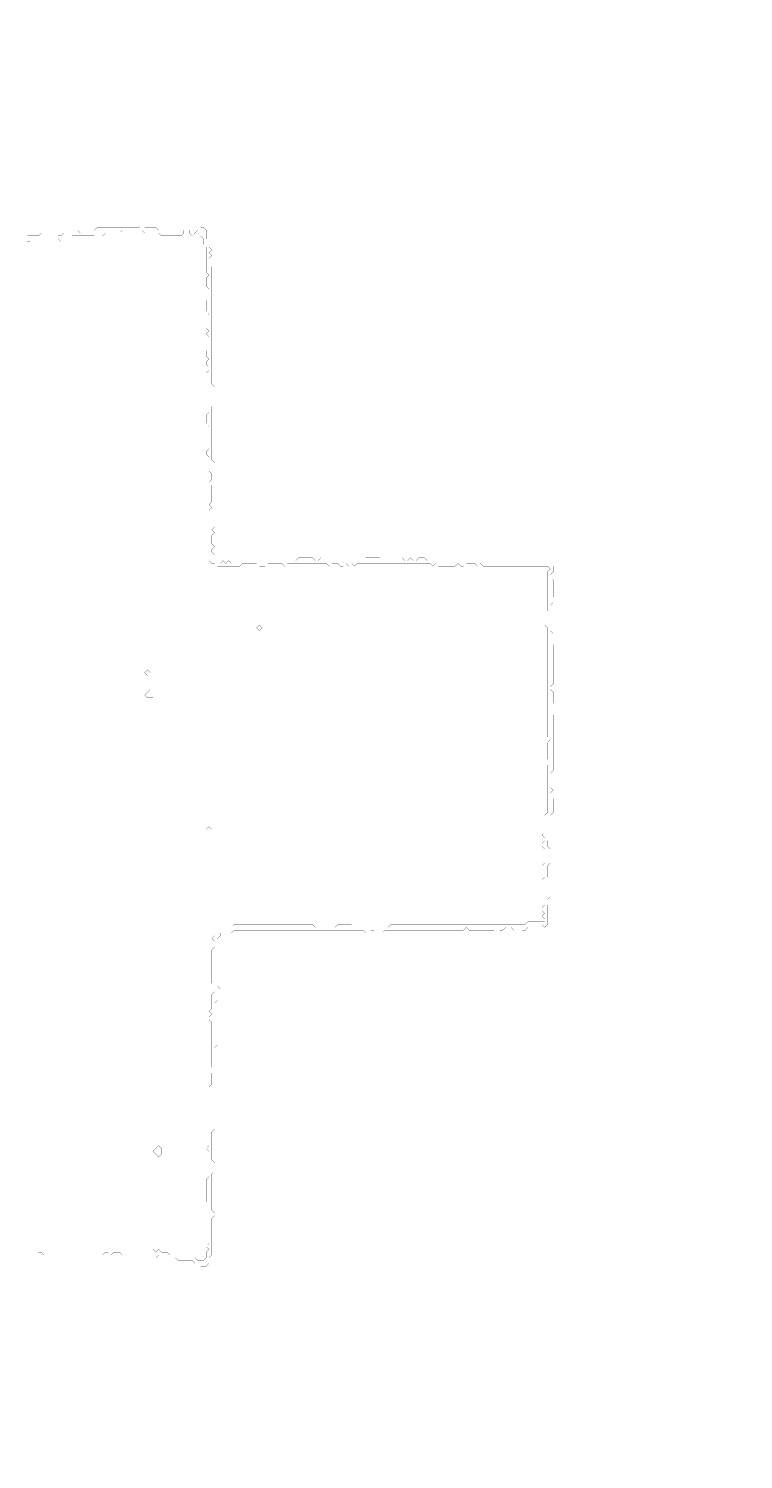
# Model space of a CAD drawing. Header units: metres. Extents: x 0 to 4945, y -4945 to 0.
# Drawn here: x 2472 to 4945, y -4945 to 0 of the extents above; entities that cross this region are included whole.
import ezdxf

# ---------------------------------------------------------------- set-up
doc = ezdxf.new("R2010")
doc.units = ezdxf.units.M
doc.layers.add('conductor', color=1, linetype='Continuous')
doc.layers.add('substrate', color=5, linetype='Continuous')

msp = doc.modelspace()

# ---------------------------------------------------------------- linework, layer by layer
at = {"layer": 'conductor', "const_width": 0.5}
msp.add_lwpolyline([(2467.3, -4218.6), (2477, -4218.6), (2486.7, -4218.6), (2496.4, -4218.6), (2506, -4218.6), (2515.7, -4218.6), (2525.4, -4218.6), (2535.1, -4218.6), (2544.7, -4218.6), (2554.4, -4218.6), (2564.1, -4218.6), (2573.8, -4218.6), (2583.4, -4218.6), (2593.1, -4218.6), (2602.8, -4218.6), (2612.5, -4218.6), (2622.1, -4218.6), (2631.8, -4218.6), (2641.5, -4218.6), (2651.2, -4218.6), (2660.8, -4218.6), (2670.5, -4218.6), (2680.2, -4218.6), (2689.9, -4218.6), (2699.5, -4218.6), (2709.2, -4218.6), (2718.9, -4218.6), (2728.6, -4218.6), (2738.2, -4218.6), (2747.9, -4218.6), (2757.6, -4218.6), (2767.3, -4218.6), (2776.9, -4218.6), (2786.6, -4218.6), (2796.3, -4218.6), (2806, -4218.6), (2815.7, -4218.6), (2825.3, -4218.6), (2835, -4218.6), (2844.7, -4218.6), (2854.4, -4218.6), (2864, -4218.6), (2873.7, -4218.6), (2883.4, -4218.6), (2893.1, -4218.6), (2902.7, -4218.6), (2912.4, -4228.3), (2922.1, -4218.6), (2931.8, -4228.3), (2941.4, -4228.3), (2951.1, -4228.3), (2960.8, -4238), (2970.5, -4238), (2980.1, -4238), (2989.8, -4238), (2999.5, -4238), (3009.2, -4247.7), (3018.8, -4247.7), (3028.5, -4247.7), (3038.2, -4247.7), (3047.9, -4247.7), (3057.5, -4257.3), (3067.2, -4257.3), (3076.9, -4257.3), (3086.6, -4247.7), (3086.6, -4238), (3086.6, -4228.3), (3096.2, -4218.6), (3086.6, -4209), (3096.2, -4199.3), (3096.2, -4189.6), (3096.2, -4179.9), (3096.2, -4170.3), (3096.2, -4160.6), (3096.2, -4150.9), (3096.2, -4141.2), (3096.2, -4131.6), (3096.2, -4121.9), (3096.2, -4112.2), (3096.2, -4102.5), (3096.2, -4092.9), (3096.2, -4083.2), (3096.2, -4073.5), (3096.2, -4063.8), (3086.6, -4054.2), (3086.6, -4044.5), (3086.6, -4034.8), (3086.6, -4025.1), (3086.6, -4015.4), (3086.6, -4005.8), (3086.6, -3996.1), (3086.6, -3986.4), (3086.6, -3976.7), (3096.2, -3967.1), (3096.2, -3957.4), (3096.2, -3947.7), (3096.2, -3938), (3096.2, -3928.4), (3096.2, -3918.7), (3096.2, -3909), (3096.2, -3899.3), (3096.2, -3889.7), (3096.2, -3880), (3086.6, -3870.3), (3096.2, -3860.6), (3096.2, -3851), (3096.2, -3841.3), (3096.2, -3831.6), (3096.2, -3821.9), (3096.2, -3812.3), (3096.2, -3802.6), (3096.2, -3792.9), (3096.2, -3783.2), (3096.2, -3773.6), (3096.2, -3763.9), (3096.2, -3754.2), (3096.2, -3744.5), (3096.2, -3734.9), (3096.2, -3725.2), (3096.2, -3715.5), (3096.2, -3705.8), (3096.2, -3696.1), (3096.2, -3686.5), (3096.2, -3676.8), (3096.2, -3667.1), (3096.2, -3657.4), (3105.9, -3647.8), (3105.9, -3638.1), (3105.9, -3628.4), (3105.9, -3618.7), (3105.9, -3609.1), (3115.6, -3599.4), (3105.9, -3589.7), (3105.9, -3580), (3105.9, -3570.4), (3105.9, -3560.7), (3105.9, -3551), (3105.9, -3541.3), (3105.9, -3531.7), (3105.9, -3522), (3105.9, -3512.3), (3105.9, -3502.6), (3105.9, -3493), (3105.9, -3483.3), (3105.9, -3473.6), (3105.9, -3463.9), (3105.9, -3454.3), (3105.9, -3444.6), (3105.9, -3434.9), (3096.2, -3425.2), (3096.2, -3415.6), (3105.9, -3405.9), (3096.2, -3396.2), (3105.9, -3386.5), (3105.9, -3376.8), (3105.9, -3367.2), (3105.9, -3357.5), (3105.9, -3347.8), (3105.9, -3338.1), (3115.6, -3328.5), (3115.6, -3318.8), (3115.6, -3309.1), (3105.9, -3299.4), (3105.9, -3289.8), (3105.9, -3280.1), (3105.9, -3270.4), (3105.9, -3260.7), (3105.9, -3251.1), (3105.9, -3241.4), (3105.9, -3231.7), (3105.9, -3222), (3105.9, -3212.4), (3105.9, -3202.7), (3105.9, -3193), (3105.9, -3183.3), (3115.6, -3173.7), (3115.6, -3164), (3115.6, -3154.3), (3105.9, -3144.6), (3115.6, -3135), (3115.6, -3125.3), (3115.6, -3115.6), (3125.3, -3105.9), (3135, -3105.9), (3144.6, -3115.6), (3154.3, -3105.9), (3164, -3105.9), (3173.7, -3105.9), (3183.3, -3096.2), (3193, -3096.2), (3202.7, -3096.2), (3212.4, -3096.2), (3222, -3096.2), (3231.7, -3096.2), (3241.4, -3096.2), (3251.1, -3096.2), (3260.7, -3096.2), (3270.4, -3096.2), (3280.1, -3096.2), (3289.8, -3096.2), (3299.4, -3096.2), (3309.1, -3096.2), (3318.8, -3096.2), (3328.5, -3096.2), (3338.1, -3096.2), (3347.8, -3096.2), (3357.5, -3096.2), (3367.2, -3096.2), (3376.8, -3096.2), (3386.5, -3096.2), (3396.2, -3096.2), (3405.9, -3096.2), (3415.6, -3096.2), (3425.2, -3096.2), (3434.9, -3096.2), (3444.6, -3096.2), (3454.3, -3096.2), (3463.9, -3105.9), (3473.6, -3105.9), (3483.3, -3105.9), (3493, -3105.9), (3502.6, -3105.9), (3512.3, -3105.9), (3522, -3105.9), (3531.7, -3105.9), (3541.3, -3096.2), (3551, -3096.2), (3560.7, -3096.2), (3570.4, -3096.2), (3580, -3096.2), (3589.7, -3096.2), (3599.4, -3105.9), (3609.1, -3105.9), (3618.7, -3105.9), (3628.4, -3105.9), (3638.1, -3105.9), (3647.8, -3105.9), (3657.4, -3105.9), (3667.1, -3105.9), (3676.8, -3105.9), (3686.5, -3105.9), (3696.1, -3105.9), (3705.8, -3105.9), (3715.5, -3105.9), (3725.2, -3096.2), (3734.9, -3096.2), (3744.5, -3096.2), (3754.2, -3096.2), (3763.9, -3096.2), (3773.6, -3096.2), (3783.2, -3096.2), (3792.9, -3096.2), (3802.6, -3096.2), (3812.3, -3096.2), (3821.9, -3096.2), (3831.6, -3096.2), (3841.3, -3096.2), (3851, -3096.2), (3860.6, -3096.2), (3870.3, -3096.2), (3880, -3096.2), (3889.7, -3096.2), (3899.3, -3096.2), (3909, -3096.2), (3918.7, -3096.2), (3928.4, -3096.2), (3938, -3096.2), (3947.7, -3096.2), (3957.4, -3096.2), (3967.1, -3096.2), (3976.7, -3096.2), (3986.4, -3096.2), (3996.1, -3096.2), (4005.8, -3096.2), (4015.4, -3096.2), (4025.1, -3096.2), (4034.8, -3096.2), (4044.5, -3096.2), (4054.2, -3096.2), (4063.8, -3096.2), (4073.5, -3096.2), (4083.2, -3096.2), (4092.9, -3096.2), (4102.5, -3096.2), (4112.2, -3096.2), (4121.9, -3096.2), (4131.6, -3096.2), (4141.2, -3096.2), (4150.9, -3096.2), (4160.6, -3096.2), (4170.3, -3096.2), (4179.9, -3096.2), (4189.6, -3096.2), (4199.3, -3086.6), (4209, -3086.6), (4218.6, -3086.6), (4228.3, -3086.6), (4238, -3086.6), (4247.7, -3086.6), (4257.3, -3086.6), (4257.3, -3076.9), (4247.7, -3067.2), (4257.3, -3057.5), (4247.7, -3047.9), (4247.7, -3038.2), (4257.3, -3028.5), (4257.3, -3018.8), (4257.3, -3009.2), (4257.3, -2999.5), (4257.3, -2989.8), (4257.3, -2980.1), (4257.3, -2970.5), (4257.3, -2960.8), (4257.3, -2951.1), (4247.7, -2941.4), (4257.3, -2931.8), (4257.3, -2922.1), (4247.7, -2912.4), (4247.7, -2902.7), (4247.7, -2893.1), (4257.3, -2883.4), (4257.3, -2873.7), (4257.3, -2864), (4257.3, -2854.4), (4257.3, -2844.7), (4257.3, -2835), (4247.7, -2825.3), (4247.7, -2815.7), (4257.3, -2806), (4257.3, -2796.3), (4247.7, -2786.6), (4257.3, -2776.9), (4257.3, -2767.3), (4257.3, -2757.6), (4257.3, -2747.9), (4257.3, -2738.2), (4257.3, -2728.6), (4257.3, -2718.9), (4267, -2709.2), (4267, -2699.5), (4267, -2689.9), (4267, -2680.2), (4267, -2670.5), (4267, -2660.8), (4267, -2651.2), (4267, -2641.5), (4267, -2631.8), (4267, -2622.1), (4267, -2612.5), (4267, -2602.8), (4267, -2593.1), (4267, -2583.4), (4267, -2573.8), (4267, -2564.1), (4267, -2554.4), (4267, -2544.7), (4276.7, -2535.1), (4267, -2525.4), (4267, -2515.7), (4267, -2506), (4267, -2496.4), (4267, -2486.7), (4267, -2477), (4267, -2467.3), (4276.7, -2457.6), (4267, -2448), (4267, -2438.3), (4267, -2428.6), (4267, -2418.9), (4267, -2409.3), (4267, -2399.6), (4267, -2389.9), (4267, -2380.2), (4267, -2370.6), (4267, -2360.9), (4267, -2351.2), (4267, -2341.5), (4267, -2331.9), (4267, -2322.2), (4267, -2312.5), (4267, -2302.8), (4267, -2293.2), (4267, -2283.5), (4267, -2273.8), (4267, -2264.1), (4267, -2254.5), (4267, -2244.8), (4267, -2235.1), (4267, -2225.4), (4267, -2215.8), (4267, -2206.1), (4267, -2196.4), (4267, -2186.7), (4267, -2177.1), (4267, -2167.4), (4267, -2157.7), (4267, -2148), (4267, -2138.3), (4267, -2128.7), (4267, -2119), (4267, -2109.3), (4267, -2099.6), (4267, -2090), (4267, -2080.3), (4267, -2070.6), (4257.3, -2060.9), (4257.3, -2051.3), (4257.3, -2041.6), (4257.3, -2031.9), (4257.3, -2022.2), (4267, -2012.6), (4267, -2002.9), (4267, -1993.2), (4267, -1983.5), (4267, -1973.9), (4267, -1964.2), (4267, -1954.5), (4267, -1944.8), (4267, -1935.2), (4267, -1925.5), (4267, -1915.8), (4267, -1906.1), (4267, -1896.5), (4267, -1886.8), (4267, -1877.1), (4276.7, -1867.4), (4267, -1857.8), (4257.3, -1857.8), (4247.7, -1857.8), (4238, -1857.8), (4228.3, -1857.8), (4218.6, -1857.8), (4209, -1857.8), (4199.3, -1857.8), (4189.6, -1857.8), (4179.9, -1857.8), (4170.3, -1857.8), (4160.6, -1857.8), (4150.9, -1857.8), (4141.2, -1857.8), (4131.6, -1857.8), (4121.9, -1857.8), (4112.2, -1857.8), (4102.5, -1857.8), (4092.9, -1857.8), (4083.2, -1857.8), (4073.5, -1857.8), (4063.8, -1857.8), (4054.2, -1857.8), (4044.5, -1857.8), (4034.8, -1848.1), (4025.1, -1857.8), (4015.4, -1848.1), (4005.8, -1848.1), (3996.1, -1848.1), (3986.4, -1848.1), (3976.7, -1857.8), (3967.1, -1857.8), (3957.4, -1848.1), (3947.7, -1857.8), (3938, -1857.8), (3928.4, -1857.8), (3918.7, -1857.8), (3909, -1857.8), (3899.3, -1857.8), (3889.7, -1857.8), (3880, -1848.1), (3870.3, -1857.8), (3860.6, -1848.1), (3851, -1848.1), (3841.3, -1848.1), (3831.6, -1848.1), (3821.9, -1848.1), (3812.3, -1848.1), (3802.6, -1848.1), (3792.9, -1848.1), (3783.2, -1848.1), (3773.6, -1848.1), (3763.9, -1848.1), (3754.2, -1848.1), (3744.5, -1848.1), (3734.9, -1848.1), (3725.2, -1848.1), (3715.5, -1848.1), (3705.8, -1848.1), (3696.1, -1848.1), (3686.5, -1848.1), (3676.8, -1848.1), (3667.1, -1848.1), (3657.4, -1848.1), (3647.8, -1848.1), (3638.1, -1848.1), (3628.4, -1848.1), (3618.7, -1848.1), (3609.1, -1848.1), (3599.4, -1857.8), (3589.7, -1848.1), (3580, -1857.8), (3570.4, -1848.1), (3560.7, -1857.8), (3551, -1857.8), (3541.3, -1848.1), (3531.7, -1848.1), (3522, -1848.1), (3512.3, -1857.8), (3502.6, -1848.1), (3493, -1848.1), (3483.3, -1848.1), (3473.6, -1848.1), (3463.9, -1848.1), (3454.3, -1848.1), (3444.6, -1848.1), (3434.9, -1848.1), (3425.2, -1848.1), (3415.6, -1848.1), (3405.9, -1848.1), (3396.2, -1848.1), (3386.5, -1848.1), (3376.8, -1848.1), (3367.2, -1848.1), (3357.5, -1857.8), (3347.8, -1848.1), (3338.1, -1848.1), (3328.5, -1848.1), (3318.8, -1848.1), (3309.1, -1848.1), (3299.4, -1848.1), (3289.8, -1857.8), (3280.1, -1857.8), (3270.4, -1857.8), (3260.7, -1848.1), (3251.1, -1848.1), (3241.4, -1848.1), (3231.7, -1848.1), (3222, -1848.1), (3212.4, -1848.1), (3202.7, -1857.8), (3193, -1857.8), (3183.3, -1857.8), (3173.7, -1857.8), (3164, -1857.8), (3154.3, -1857.8), (3144.6, -1857.8), (3135, -1857.8), (3125.3, -1857.8), (3115.6, -1848.1), (3105.9, -1848.1), (3096.2, -1838.4), (3096.2, -1828.7), (3096.2, -1819), (3096.2, -1809.4), (3096.2, -1799.7), (3096.2, -1790), (3096.2, -1780.3), (3096.2, -1770.7), (3096.2, -1761), (3096.2, -1751.3), (3096.2, -1741.6), (3096.2, -1732), (3096.2, -1722.3), (3096.2, -1712.6), (3096.2, -1702.9), (3096.2, -1693.3), (3096.2, -1683.6), (3096.2, -1673.9), (3096.2, -1664.2), (3105.9, -1654.6), (3096.2, -1644.9), (3105.9, -1635.2), (3105.9, -1625.5), (3105.9, -1615.9), (3105.9, -1606.2), (3105.9, -1596.5), (3105.9, -1586.8), (3105.9, -1577.2), (3096.2, -1567.5), (3105.9, -1557.8), (3105.9, -1548.1), (3105.9, -1538.4), (3096.2, -1528.8), (3096.2, -1519.1), (3096.2, -1509.4), (3096.2, -1499.7), (3096.2, -1490.1), (3096.2, -1480.4), (3086.6, -1470.7), (3086.6, -1461), (3096.2, -1451.4), (3096.2, -1441.7), (3096.2, -1432), (3096.2, -1422.3), (3096.2, -1412.7), (3096.2, -1403), (3096.2, -1393.3), (3096.2, -1383.6), (3096.2, -1374), (3086.6, -1364.3), (3086.6, -1354.6), (3086.6, -1344.9), (3086.6, -1335.3), (3096.2, -1325.6), (3096.2, -1315.9), (3096.2, -1306.2), (3096.2, -1296.6), (3096.2, -1286.9), (3096.2, -1277.2), (3096.2, -1267.5), (3096.2, -1257.9), (3096.2, -1248.2), (3096.2, -1238.5), (3096.2, -1228.8), (3096.2, -1219.1), (3096.2, -1209.5), (3096.2, -1199.8), (3086.6, -1190.1), (3096.2, -1180.4), (3096.2, -1170.8), (3086.6, -1161.1), (3086.6, -1151.4), (3096.2, -1141.7), (3086.6, -1132.1), (3086.6, -1122.4), (3086.6, -1112.7), (3096.2, -1103), (3096.2, -1093.4), (3096.2, -1083.7), (3096.2, -1074), (3096.2, -1064.3), (3086.6, -1054.7), (3096.2, -1045), (3086.6, -1035.3), (3096.2, -1025.6), (3096.2, -1016), (3096.2, -1006.3), (3096.2, -996.6), (3096.2, -986.9), (3086.6, -977.3), (3086.6, -967.6), (3086.6, -957.9), (3086.6, -948.2), (3086.6, -938.6), (3096.2, -928.9), (3096.2, -919.2), (3096.2, -909.5), (3096.2, -899.8), (3086.6, -890.2), (3086.6, -880.5), (3086.6, -870.8), (3086.6, -861.1), (3096.2, -851.5), (3086.6, -841.8), (3086.6, -832.1), (3086.6, -822.4), (3086.6, -812.8), (3086.6, -803.1), (3086.6, -793.4), (3086.6, -783.7), (3086.6, -774.1), (3086.6, -764.4), (3086.6, -754.7), (3076.9, -745), (3076.9, -735.4), (3076.9, -725.7), (3067.2, -716), (3067.2, -706.3), (3067.2, -696.7), (3057.5, -696.7), (3047.9, -706.3), (3038.2, -716), (3028.5, -706.3), (3028.5, -696.7), (3018.8, -696.7), (3009.2, -696.7), (3009.2, -706.3), (2999.5, -716), (2989.8, -716), (2980.1, -716), (2970.5, -716), (2960.8, -716), (2951.1, -716), (2941.4, -716), (2931.8, -716), (2922.1, -706.3), (2912.4, -706.3), (2902.7, -706.3), (2893.1, -706.3), (2883.4, -706.3), (2873.7, -706.3), (2864, -696.7), (2854.4, -696.7), (2844.7, -696.7), (2835, -696.7), (2825.3, -696.7), (2815.7, -696.7), (2806, -696.7), (2796.3, -696.7), (2786.6, -706.3), (2776.9, -706.3), (2767.3, -706.3), (2757.6, -706.3), (2747.9, -706.3), (2738.2, -706.3), (2728.6, -716), (2718.9, -706.3), (2709.2, -706.3), (2699.5, -716), (2689.9, -716), (2680.2, -716), (2670.5, -716), (2660.8, -716), (2651.2, -716), (2641.5, -716), (2631.8, -716), (2622.1, -716), (2612.5, -725.7), (2602.8, -725.7), (2593.1, -725.7), (2583.4, -735.4), (2573.8, -725.7), (2564.1, -725.7), (2554.4, -725.7), (2544.7, -725.7), (2535.1, -725.7), (2525.4, -725.7), (2515.7, -725.7), (2506, -725.7), (2496.4, -725.7), (2486.7, -725.7), (2477, -735.4), (2467.3, -735.4)], dxfattribs=at)
for points in [[(3260.7, -2070.6), (3270.4, -2060.9), (3280.1, -2070.6), (3270.4, -2080.3)], [(2873.7, -2225.4), (2883.4, -2215.8), (2893.1, -2225.4), (2883.4, -2235.1)], [(2883.4, -2293.2), (2893.1, -2283.5), (2902.7, -2293.2), (2912.4, -2302.8), (2902.7, -2312.5), (2893.1, -2312.5), (2883.4, -2312.5), (2873.7, -2302.8)], [(3086.6, -2767.3), (3096.2, -2757.6), (3105.9, -2767.3), (3096.2, -2776.9)], [(2912.4, -3870.3), (2922.1, -3860.6), (2931.8, -3870.3), (2931.8, -3880), (2931.8, -3889.7), (2922.1, -3899.3), (2912.4, -3889.7), (2902.7, -3880)]]:
    msp.add_lwpolyline(points, close=True, dxfattribs=at)
at = {"layer": 'substrate', "const_width": 0.5}
for points in [[(2467.3, -4944.3), (2477, -4944.3), (2486.7, -4944.3), (2496.4, -4944.3), (2506, -4944.3), (2515.7, -4944.3), (2525.4, -4944.3), (2535.1, -4944.3), (2544.7, -4944.3), (2554.4, -4944.3), (2564.1, -4944.3), (2573.8, -4944.3), (2583.4, -4944.3), (2593.1, -4944.3), (2602.8, -4944.3), (2612.5, -4944.3), (2622.1, -4944.3), (2631.8, -4944.3), (2641.5, -4944.3), (2651.2, -4944.3), (2660.8, -4944.3), (2670.5, -4944.3), (2680.2, -4944.3), (2689.9, -4944.3), (2699.5, -4944.3), (2709.2, -4944.3), (2718.9, -4944.3), (2728.6, -4944.3), (2738.2, -4944.3), (2747.9, -4944.3), (2757.6, -4944.3), (2767.3, -4944.3), (2776.9, -4944.3), (2786.6, -4944.3), (2796.3, -4944.3), (2806, -4944.3), (2815.7, -4944.3), (2825.3, -4944.3), (2835, -4944.3), (2844.7, -4944.3), (2854.4, -4944.3), (2864, -4944.3), (2873.7, -4944.3), (2883.4, -4944.3), (2893.1, -4944.3), (2902.7, -4944.3), (2912.4, -4944.3), (2922.1, -4944.3), (2931.8, -4944.3), (2941.4, -4944.3), (2951.1, -4944.3), (2960.8, -4944.3), (2970.5, -4944.3), (2980.1, -4944.3), (2989.8, -4944.3), (2999.5, -4944.3), (3009.2, -4944.3), (3018.8, -4944.3), (3028.5, -4944.3), (3038.2, -4944.3), (3047.9, -4944.3), (3057.5, -4944.3), (3067.2, -4944.3), (3076.9, -4944.3), (3086.6, -4944.3), (3096.2, -4944.3), (3105.9, -4944.3), (3115.6, -4944.3), (3125.3, -4944.3), (3135, -4944.3), (3144.6, -4944.3), (3154.3, -4944.3), (3164, -4944.3), (3173.7, -4944.3), (3183.3, -4944.3), (3193, -4944.3), (3202.7, -4944.3), (3212.4, -4944.3), (3222, -4944.3), (3231.7, -4944.3), (3241.4, -4944.3), (3251.1, -4944.3), (3260.7, -4944.3), (3270.4, -4944.3), (3280.1, -4944.3), (3289.8, -4944.3), (3299.4, -4944.3), (3309.1, -4944.3), (3318.8, -4944.3), (3328.5, -4944.3), (3338.1, -4944.3), (3347.8, -4944.3), (3357.5, -4944.3), (3367.2, -4944.3), (3376.8, -4944.3), (3386.5, -4944.3), (3396.2, -4944.3), (3405.9, -4944.3), (3415.6, -4944.3), (3425.2, -4944.3), (3434.9, -4944.3), (3444.6, -4944.3), (3454.3, -4944.3), (3463.9, -4944.3), (3473.6, -4944.3), (3483.3, -4944.3), (3493, -4944.3), (3502.6, -4944.3), (3512.3, -4944.3), (3522, -4944.3), (3531.7, -4944.3), (3541.3, -4944.3), (3551, -4944.3), (3560.7, -4944.3), (3570.4, -4944.3), (3580, -4944.3), (3589.7, -4944.3), (3599.4, -4944.3), (3609.1, -4944.3), (3618.7, -4944.3), (3628.4, -4944.3), (3638.1, -4944.3), (3647.8, -4944.3), (3657.4, -4944.3), (3667.1, -4944.3), (3676.8, -4944.3), (3686.5, -4944.3), (3696.1, -4944.3), (3705.8, -4944.3), (3715.5, -4944.3), (3725.2, -4944.3), (3734.9, -4944.3), (3744.5, -4944.3), (3754.2, -4944.3), (3763.9, -4944.3), (3773.6, -4944.3), (3783.2, -4944.3), (3792.9, -4944.3), (3802.6, -4944.3), (3812.3, -4944.3), (3821.9, -4944.3), (3831.6, -4944.3), (3841.3, -4944.3), (3851, -4944.3), (3860.6, -4944.3), (3870.3, -4944.3), (3880, -4944.3), (3889.7, -4944.3), (3899.3, -4944.3), (3909, -4944.3), (3918.7, -4944.3), (3928.4, -4944.3), (3938, -4944.3), (3947.7, -4944.3), (3957.4, -4944.3), (3967.1, -4944.3), (3976.7, -4944.3), (3986.4, -4944.3), (3996.1, -4944.3), (4005.8, -4944.3), (4015.4, -4944.3), (4025.1, -4944.3), (4034.8, -4944.3), (4044.5, -4944.3), (4054.2, -4944.3), (4063.8, -4944.3), (4073.5, -4944.3), (4083.2, -4944.3), (4092.9, -4944.3), (4102.5, -4944.3), (4112.2, -4944.3), (4121.9, -4944.3), (4131.6, -4944.3), (4141.2, -4944.3), (4150.9, -4944.3), (4160.6, -4944.3), (4170.3, -4944.3), (4179.9, -4944.3), (4189.6, -4944.3), (4199.3, -4944.3), (4209, -4944.3), (4218.6, -4944.3), (4228.3, -4944.3), (4238, -4944.3), (4247.7, -4944.3), (4257.3, -4944.3), (4267, -4944.3), (4276.7, -4944.3), (4286.4, -4944.3), (4296, -4944.3), (4305.7, -4944.3), (4315.4, -4944.3), (4325.1, -4944.3), (4334.8, -4944.3), (4344.4, -4944.3), (4354.1, -4944.3), (4363.8, -4944.3), (4373.5, -4944.3), (4383.1, -4944.3), (4392.8, -4944.3), (4402.5, -4944.3), (4412.2, -4944.3), (4421.8, -4944.3), (4431.5, -4944.3), (4441.2, -4944.3), (4450.9, -4944.3), (4460.5, -4944.3), (4470.2, -4944.3), (4479.9, -4944.3), (4489.6, -4944.3), (4499.2, -4944.3), (4508.9, -4944.3), (4518.6, -4944.3), (4528.3, -4944.3), (4537.9, -4944.3), (4547.6, -4944.3), (4557.3, -4944.3), (4567, -4944.3), (4576.6, -4944.3), (4586.3, -4944.3), (4596, -4944.3), (4605.7, -4944.3), (4615.3, -4944.3), (4625, -4944.3), (4634.7, -4944.3), (4644.4, -4944.3), (4654.1, -4944.3), (4663.7, -4944.3), (4673.4, -4944.3), (4683.1, -4944.3), (4692.8, -4944.3), (4702.4, -4944.3), (4712.1, -4944.3), (4721.8, -4944.3), (4731.5, -4944.3), (4741.1, -4944.3), (4750.8, -4944.3), (4760.5, -4944.3), (4770.2, -4944.3), (4779.8, -4944.3), (4789.5, -4944.3), (4799.2, -4944.3), (4808.9, -4944.3), (4818.5, -4944.3), (4828.2, -4944.3), (4837.9, -4944.3), (4847.6, -4944.3), (4857.2, -4944.3), (4866.9, -4944.3), (4876.6, -4944.3), (4886.3, -4944.3), (4895.9, -4944.3), (4905.6, -4944.3), (4915.3, -4944.3), (4925, -4944.3), (4934.6, -4944.3), (4944.3, -4944.3), (4944.3, -4934.6), (4944.3, -4925), (4944.3, -4915.3), (4944.3, -4905.6), (4944.3, -4895.9), (4944.3, -4886.3), (4944.3, -4876.6), (4944.3, -4866.9), (4944.3, -4857.2), (4944.3, -4847.6), (4944.3, -4837.9), (4944.3, -4828.2), (4944.3, -4818.5), (4944.3, -4808.9), (4944.3, -4799.2), (4944.3, -4789.5), (4944.3, -4779.8), (4944.3, -4770.2), (4944.3, -4760.5), (4944.3, -4750.8), (4944.3, -4741.1), (4944.3, -4731.5), (4944.3, -4721.8), (4944.3, -4712.1), (4944.3, -4702.4), (4944.3, -4692.8), (4944.3, -4683.1), (4944.3, -4673.4), (4944.3, -4663.7), (4944.3, -4654.1), (4944.3, -4644.4), (4944.3, -4634.7), (4944.3, -4625), (4944.3, -4615.3), (4944.3, -4605.7), (4944.3, -4596), (4944.3, -4586.3), (4944.3, -4576.6), (4944.3, -4567), (4944.3, -4557.3), (4944.3, -4547.6), (4944.3, -4537.9), (4944.3, -4528.3), (4944.3, -4518.6), (4944.3, -4508.9), (4944.3, -4499.2), (4944.3, -4489.6), (4944.3, -4479.9), (4944.3, -4470.2), (4944.3, -4460.5), (4944.3, -4450.9), (4944.3, -4441.2), (4944.3, -4431.5), (4944.3, -4421.8), (4944.3, -4412.2), (4944.3, -4402.5), (4944.3, -4392.8), (4944.3, -4383.1), (4944.3, -4373.5), (4944.3, -4363.8), (4944.3, -4354.1), (4944.3, -4344.4), (4944.3, -4334.8), (4944.3, -4325.1), (4944.3, -4315.4), (4944.3, -4305.7), (4944.3, -4296), (4944.3, -4286.4), (4944.3, -4276.7), (4944.3, -4267), (4944.3, -4257.3), (4944.3, -4247.7), (4944.3, -4238), (4944.3, -4228.3), (4944.3, -4218.6), (4944.3, -4209), (4944.3, -4199.3), (4944.3, -4189.6), (4944.3, -4179.9), (4944.3, -4170.3), (4944.3, -4160.6), (4944.3, -4150.9), (4944.3, -4141.2), (4944.3, -4131.6), (4944.3, -4121.9), (4944.3, -4112.2), (4944.3, -4102.5), (4944.3, -4092.9), (4944.3, -4083.2), (4944.3, -4073.5), (4944.3, -4063.8), (4944.3, -4054.2), (4944.3, -4044.5), (4944.3, -4034.8), (4944.3, -4025.1), (4944.3, -4015.4), (4944.3, -4005.8), (4944.3, -3996.1), (4944.3, -3986.4), (4944.3, -3976.7), (4944.3, -3967.1), (4944.3, -3957.4), (4944.3, -3947.7), (4944.3, -3938), (4944.3, -3928.4), (4944.3, -3918.7), (4944.3, -3909), (4944.3, -3899.3), (4944.3, -3889.7), (4944.3, -3880), (4944.3, -3870.3), (4944.3, -3860.6), (4944.3, -3851), (4944.3, -3841.3), (4944.3, -3831.6), (4944.3, -3821.9), (4944.3, -3812.3), (4944.3, -3802.6), (4944.3, -3792.9), (4944.3, -3783.2), (4944.3, -3773.6), (4944.3, -3763.9), (4944.3, -3754.2), (4944.3, -3744.5), (4944.3, -3734.9), (4944.3, -3725.2), (4944.3, -3715.5), (4944.3, -3705.8), (4944.3, -3696.1), (4944.3, -3686.5), (4944.3, -3676.8), (4944.3, -3667.1), (4944.3, -3657.4), (4944.3, -3647.8), (4944.3, -3638.1), (4944.3, -3628.4), (4944.3, -3618.7), (4944.3, -3609.1), (4944.3, -3599.4), (4944.3, -3589.7), (4944.3, -3580), (4944.3, -3570.4), (4944.3, -3560.7), (4944.3, -3551), (4944.3, -3541.3), (4944.3, -3531.7), (4944.3, -3522), (4944.3, -3512.3), (4944.3, -3502.6), (4944.3, -3493), (4944.3, -3483.3), (4944.3, -3473.6), (4944.3, -3463.9), (4944.3, -3454.3), (4944.3, -3444.6), (4944.3, -3434.9), (4944.3, -3425.2), (4944.3, -3415.6), (4944.3, -3405.9), (4944.3, -3396.2), (4944.3, -3386.5), (4944.3, -3376.8), (4944.3, -3367.2), (4944.3, -3357.5), (4944.3, -3347.8), (4944.3, -3338.1), (4944.3, -3328.5), (4944.3, -3318.8), (4944.3, -3309.1), (4944.3, -3299.4), (4944.3, -3289.8), (4944.3, -3280.1), (4944.3, -3270.4), (4944.3, -3260.7), (4944.3, -3251.1), (4944.3, -3241.4), (4944.3, -3231.7), (4944.3, -3222), (4944.3, -3212.4), (4944.3, -3202.7), (4944.3, -3193), (4944.3, -3183.3), (4944.3, -3173.7), (4944.3, -3164), (4944.3, -3154.3), (4944.3, -3144.6), (4944.3, -3135), (4944.3, -3125.3), (4944.3, -3115.6), (4944.3, -3105.9), (4944.3, -3096.2), (4944.3, -3086.6), (4944.3, -3076.9), (4944.3, -3067.2), (4944.3, -3057.5), (4944.3, -3047.9), (4944.3, -3038.2), (4944.3, -3028.5), (4944.3, -3018.8), (4944.3, -3009.2), (4944.3, -2999.5), (4944.3, -2989.8), (4944.3, -2980.1), (4944.3, -2970.5), (4944.3, -2960.8), (4944.3, -2951.1), (4944.3, -2941.4), (4944.3, -2931.8), (4944.3, -2922.1), (4944.3, -2912.4), (4944.3, -2902.7), (4944.3, -2893.1), (4944.3, -2883.4), (4944.3, -2873.7), (4944.3, -2864), (4944.3, -2854.4), (4944.3, -2844.7), (4944.3, -2835), (4944.3, -2825.3), (4944.3, -2815.7), (4944.3, -2806), (4944.3, -2796.3), (4944.3, -2786.6), (4944.3, -2776.9), (4944.3, -2767.3), (4944.3, -2757.6), (4944.3, -2747.9), (4944.3, -2738.2), (4944.3, -2728.6), (4944.3, -2718.9), (4944.3, -2709.2), (4944.3, -2699.5), (4944.3, -2689.9), (4944.3, -2680.2), (4944.3, -2670.5), (4944.3, -2660.8), (4944.3, -2651.2), (4944.3, -2641.5), (4944.3, -2631.8), (4944.3, -2622.1), (4944.3, -2612.5), (4944.3, -2602.8), (4944.3, -2593.1), (4944.3, -2583.4), (4944.3, -2573.8), (4944.3, -2564.1), (4944.3, -2554.4), (4944.3, -2544.7), (4944.3, -2535.1), (4944.3, -2525.4), (4944.3, -2515.7), (4944.3, -2506), (4944.3, -2496.4), (4944.3, -2486.7), (4944.3, -2477), (4944.3, -2467.3), (4944.3, -2457.6), (4944.3, -2448), (4944.3, -2438.3), (4944.3, -2428.6), (4944.3, -2418.9), (4944.3, -2409.3), (4944.3, -2399.6), (4944.3, -2389.9), (4944.3, -2380.2), (4944.3, -2370.6), (4944.3, -2360.9), (4944.3, -2351.2), (4944.3, -2341.5), (4944.3, -2331.9), (4944.3, -2322.2), (4944.3, -2312.5), (4944.3, -2302.8), (4944.3, -2293.2), (4944.3, -2283.5), (4944.3, -2273.8), (4944.3, -2264.1), (4944.3, -2254.5), (4944.3, -2244.8), (4944.3, -2235.1), (4944.3, -2225.4), (4944.3, -2215.8), (4944.3, -2206.1), (4944.3, -2196.4), (4944.3, -2186.7), (4944.3, -2177.1), (4944.3, -2167.4), (4944.3, -2157.7), (4944.3, -2148), (4944.3, -2138.3), (4944.3, -2128.7), (4944.3, -2119), (4944.3, -2109.3), (4944.3, -2099.6), (4944.3, -2090), (4944.3, -2080.3), (4944.3, -2070.6), (4944.3, -2060.9), (4944.3, -2051.3), (4944.3, -2041.6), (4944.3, -2031.9), (4944.3, -2022.2), (4944.3, -2012.6), (4944.3, -2002.9), (4944.3, -1993.2), (4944.3, -1983.5), (4944.3, -1973.9), (4944.3, -1964.2), (4944.3, -1954.5), (4944.3, -1944.8), (4944.3, -1935.2), (4944.3, -1925.5), (4944.3, -1915.8), (4944.3, -1906.1), (4944.3, -1896.5), (4944.3, -1886.8), (4944.3, -1877.1), (4944.3, -1867.4), (4944.3, -1857.8), (4944.3, -1848.1), (4944.3, -1838.4), (4944.3, -1828.7), (4944.3, -1819), (4944.3, -1809.4), (4944.3, -1799.7), (4944.3, -1790), (4944.3, -1780.3), (4944.3, -1770.7), (4944.3, -1761), (4944.3, -1751.3), (4944.3, -1741.6), (4944.3, -1732), (4944.3, -1722.3), (4944.3, -1712.6), (4944.3, -1702.9), (4944.3, -1693.3), (4944.3, -1683.6), (4944.3, -1673.9), (4944.3, -1664.2), (4944.3, -1654.6), (4944.3, -1644.9), (4944.3, -1635.2), (4944.3, -1625.5), (4944.3, -1615.9), (4944.3, -1606.2), (4944.3, -1596.5), (4944.3, -1586.8), (4944.3, -1577.2), (4944.3, -1567.5), (4944.3, -1557.8), (4944.3, -1548.1), (4944.3, -1538.4), (4944.3, -1528.8), (4944.3, -1519.1), (4944.3, -1509.4), (4944.3, -1499.7), (4944.3, -1490.1), (4944.3, -1480.4), (4944.3, -1470.7), (4944.3, -1461), (4944.3, -1451.4), (4944.3, -1441.7), (4944.3, -1432), (4944.3, -1422.3), (4944.3, -1412.7), (4944.3, -1403), (4944.3, -1393.3), (4944.3, -1383.6), (4944.3, -1374), (4944.3, -1364.3), (4944.3, -1354.6), (4944.3, -1344.9), (4944.3, -1335.3), (4944.3, -1325.6), (4944.3, -1315.9), (4944.3, -1306.2), (4944.3, -1296.6), (4944.3, -1286.9), (4944.3, -1277.2), (4944.3, -1267.5), (4944.3, -1257.9), (4944.3, -1248.2), (4944.3, -1238.5), (4944.3, -1228.8), (4944.3, -1219.1), (4944.3, -1209.5), (4944.3, -1199.8), (4944.3, -1190.1), (4944.3, -1180.4), (4944.3, -1170.8), (4944.3, -1161.1), (4944.3, -1151.4), (4944.3, -1141.7), (4944.3, -1132.1), (4944.3, -1122.4), (4944.3, -1112.7), (4944.3, -1103), (4944.3, -1093.4), (4944.3, -1083.7), (4944.3, -1074), (4944.3, -1064.3), (4944.3, -1054.7), (4944.3, -1045), (4944.3, -1035.3), (4944.3, -1025.6), (4944.3, -1016), (4944.3, -1006.3), (4944.3, -996.6), (4944.3, -986.9), (4944.3, -977.3), (4944.3, -967.6), (4944.3, -957.9), (4944.3, -948.2), (4944.3, -938.6), (4944.3, -928.9), (4944.3, -919.2), (4944.3, -909.5), (4944.3, -899.8), (4944.3, -890.2), (4944.3, -880.5), (4944.3, -870.8), (4944.3, -861.1), (4944.3, -851.5), (4944.3, -841.8), (4944.3, -832.1), (4944.3, -822.4), (4944.3, -812.8), (4944.3, -803.1), (4944.3, -793.4), (4944.3, -783.7), (4944.3, -774.1), (4944.3, -764.4), (4944.3, -754.7), (4944.3, -745), (4944.3, -735.4), (4944.3, -725.7), (4944.3, -716), (4944.3, -706.3), (4944.3, -696.7), (4944.3, -687), (4944.3, -677.3), (4944.3, -667.6), (4944.3, -658), (4944.3, -648.3), (4944.3, -638.6), (4944.3, -628.9), (4944.3, -619.2), (4944.3, -609.6), (4944.3, -599.9), (4944.3, -590.2), (4944.3, -580.5), (4944.3, -570.9), (4944.3, -561.2), (4944.3, -551.5), (4944.3, -541.8), (4944.3, -532.2), (4944.3, -522.5), (4944.3, -512.8), (4944.3, -503.1), (4944.3, -493.5), (4944.3, -483.8), (4944.3, -474.1), (4944.3, -464.4), (4944.3, -454.8), (4944.3, -445.1), (4944.3, -435.4), (4944.3, -425.7), (4944.3, -416.1), (4944.3, -406.4), (4944.3, -396.7), (4944.3, -387), (4944.3, -377.4), (4944.3, -367.7), (4944.3, -358), (4944.3, -348.3), (4944.3, -338.7), (4944.3, -329), (4944.3, -319.3), (4944.3, -309.6), (4944.3, -299.9), (4944.3, -290.3), (4944.3, -280.6), (4944.3, -270.9), (4944.3, -261.2), (4944.3, -251.6), (4944.3, -241.9), (4944.3, -232.2), (4944.3, -222.5), (4944.3, -212.9), (4944.3, -203.2), (4944.3, -193.5), (4944.3, -183.8), (4944.3, -174.2), (4944.3, -164.5), (4944.3, -154.8), (4944.3, -145.1), (4944.3, -135.5), (4944.3, -125.8), (4944.3, -116.1), (4944.3, -106.4), (4944.3, -96.8), (4944.3, -87.1), (4944.3, -77.4), (4944.3, -67.7), (4944.3, -58.1), (4944.3, -48.4), (4944.3, -38.7), (4944.3, -29), (4944.3, -19.4), (4944.3, -9.7), (4944.3, 0), (4934.6, 0), (4925, 0), (4915.3, 0), (4905.6, 0), (4895.9, 0), (4886.3, 0), (4876.6, 0), (4866.9, 0), (4857.2, 0), (4847.6, 0), (4837.9, 0), (4828.2, 0), (4818.5, 0), (4808.9, 0), (4799.2, 0), (4789.5, 0), (4779.8, 0), (4770.2, 0), (4760.5, 0), (4750.8, 0), (4741.1, 0), (4731.5, 0), (4721.8, 0), (4712.1, 0), (4702.4, 0), (4692.8, 0), (4683.1, 0), (4673.4, 0), (4663.7, 0), (4654.1, 0), (4644.4, 0), (4634.7, 0), (4625, 0), (4615.3, 0), (4605.7, 0), (4596, 0), (4586.3, 0), (4576.6, 0), (4567, 0), (4557.3, 0), (4547.6, 0), (4537.9, 0), (4528.3, 0), (4518.6, 0), (4508.9, 0), (4499.2, 0), (4489.6, 0), (4479.9, 0), (4470.2, 0), (4460.5, 0), (4450.9, 0), (4441.2, 0), (4431.5, 0), (4421.8, 0), (4412.2, 0), (4402.5, 0), (4392.8, 0), (4383.1, 0), (4373.5, 0), (4363.8, 0), (4354.1, 0), (4344.4, 0), (4334.8, 0), (4325.1, 0), (4315.4, 0), (4305.7, 0), (4296, 0), (4286.4, 0), (4276.7, 0), (4267, 0), (4257.3, 0), (4247.7, 0), (4238, 0), (4228.3, 0), (4218.6, 0), (4209, 0), (4199.3, 0), (4189.6, 0), (4179.9, 0), (4170.3, 0), (4160.6, 0), (4150.9, 0), (4141.2, 0), (4131.6, 0), (4121.9, 0), (4112.2, 0), (4102.5, 0), (4092.9, 0), (4083.2, 0), (4073.5, 0), (4063.8, 0), (4054.2, 0), (4044.5, 0), (4034.8, 0), (4025.1, 0), (4015.4, 0), (4005.8, 0), (3996.1, 0), (3986.4, 0), (3976.7, 0), (3967.1, 0), (3957.4, 0), (3947.7, 0), (3938, 0), (3928.4, 0), (3918.7, 0), (3909, 0), (3899.3, 0), (3889.7, 0), (3880, 0), (3870.3, 0), (3860.6, 0), (3851, 0), (3841.3, 0), (3831.6, 0), (3821.9, 0), (3812.3, 0), (3802.6, 0), (3792.9, 0), (3783.2, 0), (3773.6, 0), (3763.9, 0), (3754.2, 0), (3744.5, 0), (3734.9, 0), (3725.2, 0), (3715.5, 0), (3705.8, 0), (3696.1, 0), (3686.5, 0), (3676.8, 0), (3667.1, 0), (3657.4, 0), (3647.8, 0), (3638.1, 0), (3628.4, 0), (3618.7, 0), (3609.1, 0), (3599.4, 0), (3589.7, 0), (3580, 0), (3570.4, 0), (3560.7, 0), (3551, 0), (3541.3, 0), (3531.7, 0), (3522, 0), (3512.3, 0), (3502.6, 0), (3493, 0), (3483.3, 0), (3473.6, 0), (3463.9, 0), (3454.3, 0), (3444.6, 0), (3434.9, 0), (3425.2, 0), (3415.6, 0), (3405.9, 0), (3396.2, 0), (3386.5, 0), (3376.8, 0), (3367.2, 0), (3357.5, 0), (3347.8, 0), (3338.1, 0), (3328.5, 0), (3318.8, 0), (3309.1, 0), (3299.4, 0), (3289.8, 0), (3280.1, 0), (3270.4, 0), (3260.7, 0), (3251.1, 0), (3241.4, 0), (3231.7, 0), (3222, 0), (3212.4, 0), (3202.7, 0), (3193, 0), (3183.3, 0), (3173.7, 0), (3164, 0), (3154.3, 0), (3144.6, 0), (3135, 0), (3125.3, 0), (3115.6, 0), (3105.9, 0), (3096.2, 0), (3086.6, 0), (3076.9, 0), (3067.2, 0), (3057.5, 0), (3047.9, 0), (3038.2, 0), (3028.5, 0), (3018.8, 0), (3009.2, 0), (2999.5, 0), (2989.8, 0), (2980.1, 0), (2970.5, 0), (2960.8, 0), (2951.1, 0), (2941.4, 0), (2931.8, 0), (2922.1, 0), (2912.4, 0), (2902.7, 0), (2893.1, 0), (2883.4, 0), (2873.7, 0), (2864, 0), (2854.4, 0), (2844.7, 0), (2835, 0), (2825.3, 0), (2815.7, 0), (2806, 0), (2796.3, 0), (2786.6, 0), (2776.9, 0), (2767.3, 0), (2757.6, 0), (2747.9, 0), (2738.2, 0), (2728.6, 0), (2718.9, 0), (2709.2, 0), (2699.5, 0), (2689.9, 0), (2680.2, 0), (2670.5, 0), (2660.8, 0), (2651.2, 0), (2641.5, 0), (2631.8, 0), (2622.1, 0), (2612.5, 0), (2602.8, 0), (2593.1, 0), (2583.4, 0), (2573.8, 0), (2564.1, 0), (2554.4, 0), (2544.7, 0), (2535.1, 0), (2525.4, 0), (2515.7, 0), (2506, 0), (2496.4, 0), (2486.7, 0), (2477, 0), (2467.3, 0)], [(2467.3, -716), (2477, -716), (2486.7, -716), (2496.4, -716), (2506, -716), (2515.7, -706.3), (2525.4, -706.3), (2535.1, -706.3), (2544.7, -706.3), (2554.4, -706.3), (2564.1, -706.3), (2573.8, -716), (2583.4, -716), (2593.1, -706.3), (2602.8, -706.3), (2612.5, -706.3), (2622.1, -706.3), (2631.8, -706.3), (2641.5, -696.7), (2651.2, -706.3), (2660.8, -706.3), (2670.5, -696.7), (2680.2, -696.7), (2689.9, -696.7), (2699.5, -696.7), (2709.2, -687), (2718.9, -687), (2728.6, -687), (2738.2, -687), (2747.9, -687), (2757.6, -687), (2767.3, -687), (2776.9, -687), (2786.6, -687), (2796.3, -687), (2806, -687), (2815.7, -687), (2825.3, -687), (2835, -687), (2844.7, -687), (2854.4, -687), (2864, -677.3), (2873.7, -687), (2883.4, -687), (2893.1, -687), (2902.7, -687), (2912.4, -687), (2922.1, -696.7), (2931.8, -696.7), (2941.4, -696.7), (2951.1, -696.7), (2960.8, -696.7), (2970.5, -696.7), (2980.1, -696.7), (2989.8, -696.7), (2999.5, -687), (3009.2, -677.3), (3018.8, -677.3), (3028.5, -677.3), (3038.2, -677.3), (3047.9, -677.3), (3057.5, -677.3), (3067.2, -687), (3076.9, -687), (3086.6, -696.7), (3086.6, -706.3), (3086.6, -716), (3086.6, -725.7), (3096.2, -735.4), (3096.2, -745), (3096.2, -754.7), (3105.9, -764.4), (3096.2, -774.1), (3105.9, -783.7), (3096.2, -793.4), (3096.2, -803.1), (3096.2, -812.8), (3105.9, -822.4), (3105.9, -832.1), (3105.9, -841.8), (3105.9, -851.5), (3105.9, -861.1), (3105.9, -870.8), (3105.9, -880.5), (3105.9, -890.2), (3105.9, -899.8), (3105.9, -909.5), (3105.9, -919.2), (3105.9, -928.9), (3105.9, -938.6), (3105.9, -948.2), (3105.9, -957.9), (3105.9, -967.6), (3105.9, -977.3), (3105.9, -986.9), (3105.9, -996.6), (3105.9, -1006.3), (3105.9, -1016), (3105.9, -1025.6), (3105.9, -1035.3), (3105.9, -1045), (3105.9, -1054.7), (3105.9, -1064.3), (3105.9, -1074), (3105.9, -1083.7), (3105.9, -1093.4), (3105.9, -1103), (3105.9, -1112.7), (3105.9, -1122.4), (3105.9, -1132.1), (3105.9, -1141.7), (3105.9, -1151.4), (3105.9, -1161.1), (3105.9, -1170.8), (3105.9, -1180.4), (3105.9, -1190.1), (3105.9, -1199.8), (3105.9, -1209.5), (3105.9, -1219.1), (3105.9, -1228.8), (3115.6, -1238.5), (3115.6, -1248.2), (3115.6, -1257.9), (3115.6, -1267.5), (3115.6, -1277.2), (3115.6, -1286.9), (3115.6, -1296.6), (3105.9, -1306.2), (3105.9, -1315.9), (3105.9, -1325.6), (3105.9, -1335.3), (3105.9, -1344.9), (3105.9, -1354.6), (3105.9, -1364.3), (3105.9, -1374), (3105.9, -1383.6), (3105.9, -1393.3), (3105.9, -1403), (3105.9, -1412.7), (3105.9, -1422.3), (3105.9, -1432), (3105.9, -1441.7), (3105.9, -1451.4), (3105.9, -1461), (3105.9, -1470.7), (3105.9, -1480.4), (3105.9, -1490.1), (3115.6, -1499.7), (3115.6, -1509.4), (3115.6, -1519.1), (3115.6, -1528.8), (3115.6, -1538.4), (3115.6, -1548.1), (3115.6, -1557.8), (3115.6, -1567.5), (3115.6, -1577.2), (3115.6, -1586.8), (3115.6, -1596.5), (3115.6, -1606.2), (3115.6, -1615.9), (3115.6, -1625.5), (3115.6, -1635.2), (3115.6, -1644.9), (3115.6, -1654.6), (3115.6, -1664.2), (3115.6, -1673.9), (3115.6, -1683.6), (3115.6, -1693.3), (3115.6, -1702.9), (3115.6, -1712.6), (3115.6, -1722.3), (3105.9, -1732), (3115.6, -1741.6), (3105.9, -1751.3), (3105.9, -1761), (3105.9, -1770.7), (3105.9, -1780.3), (3115.6, -1790), (3105.9, -1799.7), (3105.9, -1809.4), (3115.6, -1819), (3115.6, -1828.7), (3115.6, -1838.4), (3125.3, -1838.4), (3135, -1848.1), (3144.6, -1838.4), (3154.3, -1848.1), (3164, -1838.4), (3173.7, -1848.1), (3183.3, -1838.4), (3193, -1838.4), (3202.7, -1838.4), (3212.4, -1838.4), (3222, -1838.4), (3231.7, -1838.4), (3241.4, -1838.4), (3251.1, -1838.4), (3260.7, -1838.4), (3270.4, -1838.4), (3280.1, -1838.4), (3289.8, -1838.4), (3299.4, -1838.4), (3309.1, -1838.4), (3318.8, -1838.4), (3328.5, -1838.4), (3338.1, -1838.4), (3347.8, -1838.4), (3357.5, -1838.4), (3367.2, -1838.4), (3376.8, -1838.4), (3386.5, -1838.4), (3396.2, -1838.4), (3405.9, -1828.7), (3415.6, -1828.7), (3425.2, -1828.7), (3434.9, -1828.7), (3444.6, -1828.7), (3454.3, -1828.7), (3463.9, -1838.4), (3473.6, -1838.4), (3483.3, -1828.7), (3493, -1838.4), (3502.6, -1838.4), (3512.3, -1838.4), (3522, -1838.4), (3531.7, -1838.4), (3541.3, -1838.4), (3551, -1838.4), (3560.7, -1838.4), (3570.4, -1838.4), (3580, -1838.4), (3589.7, -1838.4), (3599.4, -1838.4), (3609.1, -1838.4), (3618.7, -1838.4), (3628.4, -1838.4), (3638.1, -1828.7), (3647.8, -1828.7), (3657.4, -1828.7), (3667.1, -1828.7), (3676.8, -1828.7), (3686.5, -1828.7), (3696.1, -1838.4), (3705.8, -1838.4), (3715.5, -1838.4), (3725.2, -1838.4), (3734.9, -1838.4), (3744.5, -1838.4), (3754.2, -1838.4), (3763.9, -1828.7), (3773.6, -1838.4), (3783.2, -1838.4), (3792.9, -1828.7), (3802.6, -1838.4), (3812.3, -1838.4), (3821.9, -1828.7), (3831.6, -1828.7), (3841.3, -1828.7), (3851, -1838.4), (3860.6, -1838.4), (3870.3, -1838.4), (3880, -1838.4), (3889.7, -1838.4), (3899.3, -1838.4), (3909, -1838.4), (3918.7, -1838.4), (3928.4, -1838.4), (3938, -1838.4), (3947.7, -1838.4), (3957.4, -1838.4), (3967.1, -1838.4), (3976.7, -1838.4), (3986.4, -1838.4), (3996.1, -1838.4), (4005.8, -1838.4), (4015.4, -1838.4), (4025.1, -1838.4), (4034.8, -1838.4), (4044.5, -1838.4), (4054.2, -1838.4), (4063.8, -1838.4), (4073.5, -1838.4), (4083.2, -1838.4), (4092.9, -1838.4), (4102.5, -1838.4), (4112.2, -1838.4), (4121.9, -1838.4), (4131.6, -1838.4), (4141.2, -1838.4), (4150.9, -1838.4), (4160.6, -1838.4), (4170.3, -1838.4), (4179.9, -1838.4), (4189.6, -1838.4), (4199.3, -1838.4), (4209, -1838.4), (4218.6, -1838.4), (4228.3, -1838.4), (4238, -1838.4), (4247.7, -1838.4), (4257.3, -1838.4), (4267, -1838.4), (4276.7, -1848.1), (4286.4, -1857.8), (4286.4, -1867.4), (4286.4, -1877.1), (4276.7, -1886.8), (4276.7, -1896.5), (4286.4, -1906.1), (4286.4, -1915.8), (4286.4, -1925.5), (4286.4, -1935.2), (4286.4, -1944.8), (4286.4, -1954.5), (4286.4, -1964.2), (4276.7, -1973.9), (4286.4, -1983.5), (4276.7, -1993.2), (4276.7, -2002.9), (4276.7, -2012.6), (4276.7, -2022.2), (4276.7, -2031.9), (4276.7, -2041.6), (4276.7, -2051.3), (4276.7, -2060.9), (4276.7, -2070.6), (4276.7, -2080.3), (4286.4, -2090), (4276.7, -2099.6), (4276.7, -2109.3), (4276.7, -2119), (4286.4, -2128.7), (4286.4, -2138.3), (4286.4, -2148), (4286.4, -2157.7), (4286.4, -2167.4), (4286.4, -2177.1), (4286.4, -2186.7), (4286.4, -2196.4), (4286.4, -2206.1), (4286.4, -2215.8), (4286.4, -2225.4), (4286.4, -2235.1), (4286.4, -2244.8), (4286.4, -2254.5), (4286.4, -2264.1), (4276.7, -2273.8), (4276.7, -2283.5), (4286.4, -2293.2), (4286.4, -2302.8), (4286.4, -2312.5), (4286.4, -2322.2), (4286.4, -2331.9), (4276.7, -2341.5), (4276.7, -2351.2), (4276.7, -2360.9), (4286.4, -2370.6), (4286.4, -2380.2), (4286.4, -2389.9), (4286.4, -2399.6), (4286.4, -2409.3), (4286.4, -2418.9), (4286.4, -2428.6), (4286.4, -2438.3), (4286.4, -2448), (4286.4, -2457.6), (4286.4, -2467.3), (4286.4, -2477), (4286.4, -2486.7), (4286.4, -2496.4), (4286.4, -2506), (4286.4, -2515.7), (4286.4, -2525.4), (4286.4, -2535.1), (4286.4, -2544.7), (4286.4, -2554.4), (4286.4, -2564.1), (4276.7, -2573.8), (4276.7, -2583.4), (4276.7, -2593.1), (4276.7, -2602.8), (4276.7, -2612.5), (4276.7, -2622.1), (4286.4, -2631.8), (4276.7, -2641.5), (4276.7, -2651.2), (4286.4, -2660.8), (4286.4, -2670.5), (4286.4, -2680.2), (4286.4, -2689.9), (4286.4, -2699.5), (4286.4, -2709.2), (4276.7, -2718.9), (4276.7, -2728.6), (4276.7, -2738.2), (4276.7, -2747.9), (4276.7, -2757.6), (4276.7, -2767.3), (4276.7, -2776.9), (4276.7, -2786.6), (4276.7, -2796.3), (4267, -2806), (4267, -2815.7), (4267, -2825.3), (4276.7, -2835), (4276.7, -2844.7), (4276.7, -2854.4), (4276.7, -2864), (4276.7, -2873.7), (4276.7, -2883.4), (4267, -2893.1), (4267, -2902.7), (4267, -2912.4), (4267, -2922.1), (4267, -2931.8), (4276.7, -2941.4), (4276.7, -2951.1), (4276.7, -2960.8), (4276.7, -2970.5), (4276.7, -2980.1), (4276.7, -2989.8), (4276.7, -2999.5), (4267, -3009.2), (4276.7, -3018.8), (4267, -3028.5), (4267, -3038.2), (4267, -3047.9), (4267, -3057.5), (4267, -3067.2), (4267, -3076.9), (4267, -3086.6), (4267, -3096.2), (4257.3, -3105.9), (4247.7, -3096.2), (4238, -3105.9), (4228.3, -3105.9), (4218.6, -3105.9), (4209, -3105.9), (4199.3, -3105.9), (4189.6, -3115.6), (4179.9, -3115.6), (4170.3, -3105.9), (4160.6, -3105.9), (4150.9, -3115.6), (4141.2, -3105.9), (4131.6, -3105.9), (4121.9, -3105.9), (4112.2, -3115.6), (4102.5, -3115.6), (4092.9, -3105.9), (4083.2, -3115.6), (4073.5, -3115.6), (4063.8, -3115.6), (4054.2, -3115.6), (4044.5, -3115.6), (4034.8, -3115.6), (4025.1, -3115.6), (4015.4, -3115.6), (4005.8, -3115.6), (3996.1, -3115.6), (3986.4, -3105.9), (3976.7, -3115.6), (3967.1, -3115.6), (3957.4, -3115.6), (3947.7, -3115.6), (3938, -3115.6), (3928.4, -3115.6), (3918.7, -3115.6), (3909, -3115.6), (3899.3, -3115.6), (3889.7, -3115.6), (3880, -3115.6), (3870.3, -3115.6), (3860.6, -3115.6), (3851, -3115.6), (3841.3, -3115.6), (3831.6, -3115.6), (3821.9, -3115.6), (3812.3, -3115.6), (3802.6, -3115.6), (3792.9, -3115.6), (3783.2, -3115.6), (3773.6, -3115.6), (3763.9, -3115.6), (3754.2, -3115.6), (3744.5, -3115.6), (3734.9, -3115.6), (3725.2, -3115.6), (3715.5, -3115.6), (3705.8, -3115.6), (3696.1, -3125.3), (3686.5, -3125.3), (3676.8, -3125.3), (3667.1, -3115.6), (3657.4, -3115.6), (3647.8, -3125.3), (3638.1, -3125.3), (3628.4, -3115.6), (3618.7, -3115.6), (3609.1, -3115.6), (3599.4, -3115.6), (3589.7, -3115.6), (3580, -3115.6), (3570.4, -3115.6), (3560.7, -3115.6), (3551, -3115.6), (3541.3, -3115.6), (3531.7, -3115.6), (3522, -3115.6), (3512.3, -3115.6), (3502.6, -3115.6), (3493, -3115.6), (3483.3, -3115.6), (3473.6, -3115.6), (3463.9, -3115.6), (3454.3, -3115.6), (3444.6, -3115.6), (3434.9, -3115.6), (3425.2, -3115.6), (3415.6, -3115.6), (3405.9, -3115.6), (3396.2, -3115.6), (3386.5, -3115.6), (3376.8, -3115.6), (3367.2, -3115.6), (3357.5, -3115.6), (3347.8, -3115.6), (3338.1, -3115.6), (3328.5, -3115.6), (3318.8, -3115.6), (3309.1, -3115.6), (3299.4, -3115.6), (3289.8, -3115.6), (3280.1, -3115.6), (3270.4, -3115.6), (3260.7, -3115.6), (3251.1, -3115.6), (3241.4, -3115.6), (3231.7, -3115.6), (3222, -3115.6), (3212.4, -3115.6), (3202.7, -3115.6), (3193, -3115.6), (3183.3, -3115.6), (3173.7, -3125.3), (3164, -3125.3), (3154.3, -3125.3), (3144.6, -3125.3), (3135, -3125.3), (3135, -3135), (3125.3, -3144.6), (3125.3, -3154.3), (3125.3, -3164), (3125.3, -3173.7), (3125.3, -3183.3), (3125.3, -3193), (3125.3, -3202.7), (3115.6, -3212.4), (3125.3, -3222), (3125.3, -3231.7), (3125.3, -3241.4), (3125.3, -3251.1), (3125.3, -3260.7), (3125.3, -3270.4), (3125.3, -3280.1), (3125.3, -3289.8), (3125.3, -3299.4), (3125.3, -3309.1), (3135, -3318.8), (3125.3, -3328.5), (3125.3, -3338.1), (3125.3, -3347.8), (3125.3, -3357.5), (3115.6, -3367.2), (3115.6, -3376.8), (3115.6, -3386.5), (3115.6, -3396.2), (3115.6, -3405.9), (3115.6, -3415.6), (3115.6, -3425.2), (3115.6, -3434.9), (3115.6, -3444.6), (3115.6, -3454.3), (3125.3, -3463.9), (3125.3, -3473.6), (3125.3, -3483.3), (3125.3, -3493), (3125.3, -3502.6), (3125.3, -3512.3), (3115.6, -3522), (3125.3, -3531.7), (3125.3, -3541.3), (3125.3, -3551), (3125.3, -3560.7), (3125.3, -3570.4), (3125.3, -3580), (3125.3, -3589.7), (3125.3, -3599.4), (3125.3, -3609.1), (3125.3, -3618.7), (3125.3, -3628.4), (3125.3, -3638.1), (3115.6, -3647.8), (3115.6, -3657.4), (3115.6, -3667.1), (3115.6, -3676.8), (3115.6, -3686.5), (3115.6, -3696.1), (3115.6, -3705.8), (3115.6, -3715.5), (3115.6, -3725.2), (3115.6, -3734.9), (3115.6, -3744.5), (3115.6, -3754.2), (3115.6, -3763.9), (3115.6, -3773.6), (3115.6, -3783.2), (3115.6, -3792.9), (3115.6, -3802.6), (3105.9, -3812.3), (3105.9, -3821.9), (3105.9, -3831.6), (3105.9, -3841.3), (3105.9, -3851), (3105.9, -3860.6), (3105.9, -3870.3), (3105.9, -3880), (3105.9, -3889.7), (3105.9, -3899.3), (3105.9, -3909), (3115.6, -3918.7), (3115.6, -3928.4), (3115.6, -3938), (3115.6, -3947.7), (3105.9, -3957.4), (3105.9, -3967.1), (3105.9, -3976.7), (3105.9, -3986.4), (3105.9, -3996.1), (3105.9, -4005.8), (3105.9, -4015.4), (3105.9, -4025.1), (3105.9, -4034.8), (3105.9, -4044.5), (3105.9, -4054.2), (3105.9, -4063.8), (3105.9, -4073.5), (3105.9, -4083.2), (3115.6, -4092.9), (3115.6, -4102.5), (3105.9, -4112.2), (3105.9, -4121.9), (3105.9, -4131.6), (3105.9, -4141.2), (3105.9, -4150.9), (3105.9, -4160.6), (3105.9, -4170.3), (3105.9, -4179.9), (3105.9, -4189.6), (3105.9, -4199.3), (3105.9, -4209), (3105.9, -4218.6), (3105.9, -4228.3), (3105.9, -4238), (3096.2, -4247.7), (3096.2, -4257.3), (3096.2, -4267), (3086.6, -4276.7), (3076.9, -4276.7), (3067.2, -4276.7), (3057.5, -4267), (3047.9, -4267), (3038.2, -4257.3), (3028.5, -4257.3), (3018.8, -4257.3), (3009.2, -4257.3), (2999.5, -4257.3), (2989.8, -4257.3), (2980.1, -4247.7), (2970.5, -4247.7), (2960.8, -4247.7), (2951.1, -4247.7), (2941.4, -4247.7), (2931.8, -4238), (2922.1, -4238), (2912.4, -4247.7), (2902.7, -4238), (2893.1, -4238), (2883.4, -4238), (2873.7, -4238), (2864, -4238), (2854.4, -4238), (2844.7, -4238), (2835, -4238), (2825.3, -4238), (2815.7, -4238), (2806, -4238), (2796.3, -4238), (2786.6, -4228.3), (2776.9, -4228.3), (2767.3, -4228.3), (2757.6, -4238), (2747.9, -4228.3), (2738.2, -4228.3), (2728.6, -4238), (2718.9, -4238), (2709.2, -4238), (2699.5, -4238), (2689.9, -4238), (2680.2, -4238), (2670.5, -4238), (2660.8, -4238), (2651.2, -4238), (2641.5, -4238), (2631.8, -4238), (2622.1, -4238), (2612.5, -4238), (2602.8, -4238), (2593.1, -4238), (2583.4, -4238), (2573.8, -4238), (2564.1, -4238), (2554.4, -4238), (2544.7, -4238), (2535.1, -4238), (2525.4, -4238), (2515.7, -4228.3), (2506, -4228.3), (2496.4, -4238), (2486.7, -4238), (2477, -4238), (2467.3, -4238)]]:
    msp.add_lwpolyline(points, dxfattribs=at)
msp.add_lwpolyline([(2893.1, -2293.2)], close=True, dxfattribs=at)

doc.saveas('drawing.dxf')
